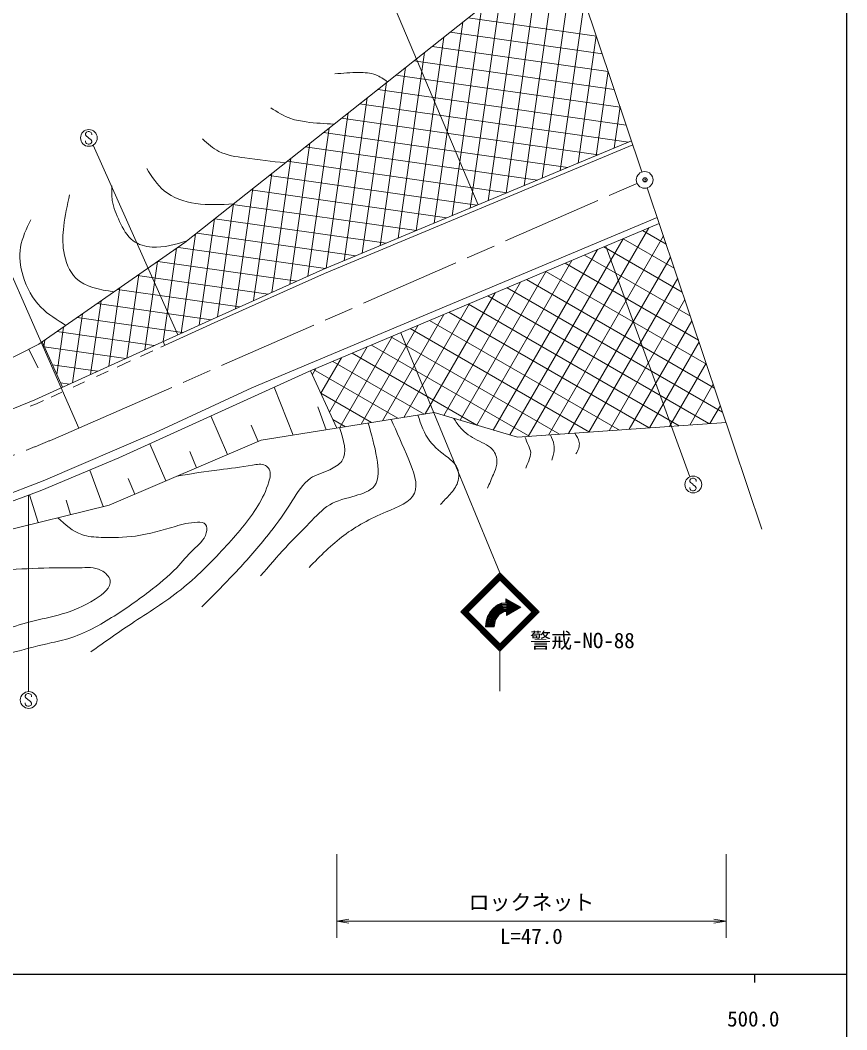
# Model space of a CAD drawing. Units: millimetres, scale not verified. Extents: x 40000 to 680000, y 20000 to 380000.
# Drawn here: x 480398 to 579000, y 198357 to 318784 of the extents above; entities that cross this region are included whole.
import ezdxf
from ezdxf.enums import TextEntityAlignment as Align

# ---------------------------------------------------------------- set-up
doc = ezdxf.new("R2010")
doc.units = ezdxf.units.MM
doc.header["$LTSCALE"] = 1000
doc.header["$PDMODE"] = 32
doc.header["$PDSIZE"] = 500
doc.linetypes.add('CHAIN', pattern=[18.5, 12, -1.5, 3.5, -1.5])
for name, color, linetype, lineweight in [('M-BGD', 7, 'Continuous', 13), ('M-BMK', 2, 'CHAIN', 13), ('M-BMK-SRVR', 3, 'Continuous', 13), ('M-STR-HTXT', 7, 'Continuous', 13), ('M-STR-STR3', 7, 'Continuous', 13), ('M-STR-STRC', 7, 'Continuous', 13), ('M-TTL-BAND', 7, 'Continuous', 25)]:
    doc.layers.add(name, color=color, linetype=linetype, lineweight=lineweight)
doc.layers.add('M-OTRS', color=6, linetype='Continuous')
doc.styles.add('ＭＳ ゴシック', font='')
doc.styles.get('ＭＳ ゴシック').set_extended_font_data('MS Gothic')

# ---------------------------------------------------------------- blocks, each defined once
blk = doc.blocks.new('open_arrow')
at = {"color": 0, "linetype": 'Continuous', "lineweight": -2}
blk.add_lwpolyline([(7.5, 1.25), (0, 0), (7.5, -1.25)], dxfattribs=at)

msp = doc.modelspace()

# ---------------------------------------------------------------- linework, layer by layer
at = {"layer": 'M-BGD'}
for p, q in [((500035, 292275), (545335, 328184)), ((544582, 327587), (540504, 299040)), ((542303, 325781), (538356, 298146)), ((546283, 325357), (542652, 299935)), ((540025, 323975), (536208, 297252)), ((537747, 322169), (534060, 296357)), ((535469, 320363), (531912, 295463)), ((547701, 321135), (544800, 300829)), ((533190, 318557), (529764, 294569)), ((533842, 319073), (549126, 316890)), ((530912, 316751), (527616, 293674)), ((531682, 317362), (549838, 314768)), ((549118, 316914), (546948, 301723)), ((529523, 315650), (550551, 312646)), ((528634, 314945), (525468, 292780)), ((526356, 313139), (523320, 291886)), ((527363, 313938), (551263, 310524)), ((525203, 312226), (551975, 308402)), ((550535, 312692), (549096, 302618)), ((524077, 311333), (521172, 290992)), ((521799, 309527), (519024, 290097)), ((523044, 310514), (552688, 306280)), ((520884, 308802), (552950, 304222)), ((551953, 308470), (551244, 303512)), ((519521, 307721), (516876, 289203)), ((518725, 307091), (549337, 302718)), ((517243, 305916), (514719, 288247)), ((516565, 305379), (545724, 301214)), ((514964, 304110), (512560, 287276)), ((514406, 303667), (542111, 299710)), ((516479, 289038), (553326, 304379)), ((516678, 288579), (553486, 303903)), ((512686, 302304), (510401, 286306)), ((512246, 301955), (538498, 298205)), ((510408, 300498), (508242, 285336)), ((510087, 300243), (534885, 296701)), ((508129, 298692), (506083, 284366)), ((507927, 298531), (531272, 295197)), ((505851, 296886), (503924, 283396)), ((505768, 296820), (527659, 293693)), ((503573, 295080), (501765, 282425)), ((503608, 295108), (524046, 292188)), ((508041, 274917), (556391, 295249)), ((514906, 276916), (556630, 294538)), ((541004, 269130), (555365, 294004)), ((501295, 293274), (499603, 281434)), ((501449, 293396), (520433, 290684)), ((538797, 269307), (552311, 292714)), ((543413, 269301), (557127, 293056)), ((552336, 292724), (558417, 289214)), ((554646, 293700), (557455, 292078)), ((482636, 280140), (500035, 292275)), ((499032, 291576), (497443, 280451)), ((499289, 291684), (516801, 289183)), ((550026, 291749), (559379, 286349)), ((536826, 269893), (549257, 291424)), ((545821, 269472), (557976, 290527)), ((547716, 290773), (560340, 283485)), ((496788, 290011), (495282, 279468)), ((496800, 290019), (513390, 287650)), ((503323, 283125), (516479, 289038)), ((534855, 270479), (546203, 290134)), ((545406, 289797), (561302, 280620)), ((494544, 288446), (493121, 278486)), ((494396, 288342), (509979, 286117)), ((503529, 282670), (516678, 288579)), ((532884, 271064), (543149, 288844)), ((540785, 287846), (563225, 274891)), ((543096, 288822), (562264, 277755)), ((548229, 269643), (558825, 287997)), ((492300, 286881), (490961, 277503)), ((491992, 286666), (506568, 284584)), ((530912, 271650), (540095, 287554)), ((538475, 286870), (564187, 272026)), ((528701, 271820), (537040, 286264)), ((536165, 285895), (562552, 270661)), ((550637, 269814), (559674, 285468)), ((490056, 285316), (488800, 276520)), ((489588, 284989), (503158, 283050)), ((526156, 271412), (533986, 284975)), ((533855, 284919), (558990, 270408)), ((482145, 273494), (503323, 283125)), ((487813, 283751), (486639, 275538)), ((487183, 283312), (499778, 281513)), ((523612, 271004), (530932, 283685)), ((531545, 283943), (555429, 270155)), ((485569, 282186), (484763, 276542)), ((497169, 279777), (503529, 282670)), ((521067, 270597), (527878, 282395)), ((526925, 281992), (548305, 269649)), ((529235, 282968), (551867, 269902)), ((553045, 269985), (560524, 282939)), ((483325, 280621), (483213, 279838)), ((484779, 281635), (496397, 279975)), ((518522, 270189), (524824, 281105)), ((524614, 281016), (544743, 269396)), ((467851, 272635), (482636, 280140)), ((482536, 277313), (481415, 279521)), ((483008, 280400), (485463, 275003)), ((483267, 279831), (493017, 278438)), ((497443, 280451), (497650, 279996)), ((517284, 272045), (521770, 279815)), ((522304, 280041), (541181, 269142)), ((555453, 270156), (561373, 280409)), ((494758, 278681), (496218, 279345)), ((516267, 274283), (518716, 278525)), ((519994, 279065), (534880, 270471)), ((484250, 277670), (489636, 276901)), ((491970, 277413), (493557, 278134)), ((515250, 276522), (515662, 277236)), ((515374, 277114), (525447, 271298)), ((517684, 278089), (528578, 271800)), ((557861, 270327), (562222, 277880)), ((489484, 276282), (490890, 276922)), ((492175, 266586), (514906, 276916)), ((518155, 270130), (515044, 276975)), ((485232, 275509), (486256, 275363)), ((486726, 275028), (488088, 275647)), ((496464, 269582), (508041, 274917)), ((510690, 275000), (512947, 269295)), ((560270, 270498), (563071, 275351)), ((472324, 269512), (482145, 273494)), ((482343, 273034), (483171, 273411)), ((484096, 273832), (485353, 274404)), ((516264, 274290), (522316, 270797)), ((481605, 272735), (482343, 273034)), ((515902, 272667), (516897, 269928)), ((562678, 270670), (563920, 272821)), ((503152, 271575), (505119, 266965)), ((509157, 268688), (529766, 271991)), ((517687, 271160), (519185, 270295)), ((529766, 271991), (539705, 269038)), ((507962, 270494), (508798, 268535)), ((539705, 269038), (564597, 270806)), ((483126, 263820), (496464, 269582)), ((490993, 260939), (509157, 268688)), ((495867, 268264), (497760, 263826)), ((482978, 262719), (492175, 266586)), ((500617, 267323), (501439, 265396)), ((488712, 265130), (490293, 260767)), ((474003, 260352), (483126, 263820)), ((493285, 264123), (494081, 262257)), ((471902, 258631), (482978, 262719)), ((481520, 262181), (482523, 258861)), ((485883, 261550), (486408, 259814)), ((450093, 250904), (490993, 260939))]:
    msp.add_line(p, q, dxfattribs=at)
for points, knots in [([(517941, 312380), (518878, 312468), (519816, 312556), (520776, 312554), (521468, 312552), (522172, 312504), (522802, 312265), (523306, 312073), (523762, 311759), (524219, 311446)], [0, 0, 0, 0, 1, 1, 1, 2, 2, 2, 3, 3, 3, 3]), ([(510303, 308330), (511068, 307841), (511834, 307353), (512675, 307057), (513267, 306848), (513897, 306735), (514527, 306652), (515632, 306505), (516738, 306448), (517843, 306392)], [0, 0, 0, 0, 1, 1, 1, 2, 2, 2, 3, 3, 3, 3]), ([(502144, 304626), (502766, 304058), (503389, 303490), (504111, 303122), (505032, 302652), (506114, 302508), (507178, 302369), (508815, 302157), (510407, 301958), (512000, 301760)], [0, 0, 0, 0, 1, 1, 1, 2, 2, 2, 3, 3, 3, 3]), ([(495489, 301096), (496103, 300118), (496716, 299140), (497573, 298434), (498599, 297588), (499973, 297133), (501334, 296930), (502848, 296704), (504344, 296791), (505841, 296878)], [0, 0, 0, 0, 1, 1, 1, 2, 2, 2, 3, 3, 3, 3]), ([(491323, 299013), (491310, 298428), (491297, 297842), (491381, 297277), (491509, 296419), (491860, 295607), (492249, 294789), (492666, 293911), (493126, 293026), (493869, 292474), (494495, 292010), (495321, 291781), (496126, 291722), (497557, 291617), (498922, 292046), (500286, 292474)], [0, 0, 0, 0, 1, 1, 1, 2, 2, 2, 3, 3, 3, 4, 4, 4, 5, 5, 5, 5]), ([(486289, 297971), (486017, 296721), (485745, 295471), (485595, 294210), (485476, 293218), (485433, 292220), (485595, 291201), (485783, 290017), (486248, 288805), (487041, 288019), (488138, 286932), (489861, 286657), (491585, 286382)], [0, 0, 0, 0, 1, 1, 1, 2, 2, 2, 3, 3, 3, 4, 4, 4, 4]), ([(481660, 294962), (481147, 293905), (480633, 292847), (480445, 291722), (480254, 290589), (480393, 289388), (480734, 288250), (481153, 286853), (481878, 285553), (482875, 284547), (483733, 283681), (484793, 283033), (485854, 282384)], [0, 0, 0, 0, 1, 1, 1, 2, 2, 2, 3, 3, 3, 4, 4, 4, 4]), ([(514848, 253507), (516201, 254870), (517554, 256232), (519015, 257330), (520500, 258447), (522097, 259292), (524041, 260123), (525414, 260710), (526960, 261290), (527434, 262356), (527907, 263421), (527312, 264969), (526747, 266351), (526014, 268144), (525331, 269657), (524648, 271170)], [0, 0, 0, 0, 1, 1, 1, 2, 2, 2, 3, 3, 3, 4, 4, 4, 5, 5, 5, 5]), ([(530528, 261029), (530916, 261431), (531303, 261834), (531677, 262259), (532045, 262679), (532400, 263120), (532579, 263654), (532774, 264234), (532760, 264923), (532497, 265458), (532268, 265923), (531852, 266271), (531430, 266607), (530642, 267235), (529838, 267820), (529257, 268576), (528580, 269456), (528206, 270568), (527833, 271681)], [0, 0, 0, 0, 1, 1, 1, 2, 2, 2, 3, 3, 3, 4, 4, 4, 5, 5, 5, 6, 6, 6, 6]), ([(536147, 262957), (536375, 263503), (536603, 264050), (536845, 264597), (537020, 264995), (537203, 265394), (537255, 265828), (537319, 266363), (537184, 266952), (536886, 267386), (536445, 268027), (535648, 268329), (534917, 268699), (534164, 269079), (533480, 269532), (532948, 270134), (532636, 270486), (532377, 270889), (532117, 271292)], [0, 0, 0, 0, 1, 1, 1, 2, 2, 2, 3, 3, 3, 4, 4, 4, 5, 5, 5, 6, 6, 6, 6]), ([(502064, 248806), (503541, 250291), (505019, 251776), (506452, 253317), (507770, 254734), (509049, 256199), (510226, 257706), (511153, 258895), (512016, 260110), (512850, 261439), (513485, 262449), (514104, 263526), (515024, 264146), (515691, 264595), (516517, 264805), (517321, 265171), (517885, 265428), (518439, 265762), (518757, 266196), (519475, 267181), (518981, 268682), (518486, 270183)], [0, 0, 0, 0, 1, 1, 1, 2, 2, 2, 3, 3, 3, 4, 4, 4, 5, 5, 5, 6, 6, 6, 7, 7, 7, 7]), ([(509077, 252497), (510060, 253652), (511042, 254806), (512071, 255901), (512993, 256882), (513951, 257815), (514901, 258814), (515662, 259613), (516418, 260455), (517321, 260987), (518214, 261514), (519252, 261739), (520356, 262054), (521244, 262307), (522175, 262618), (522653, 263243), (523263, 264040), (523139, 265346), (522940, 266525), (522679, 268074), (522289, 269402), (521899, 270730)], [0, 0, 0, 0, 1, 1, 1, 2, 2, 2, 3, 3, 3, 4, 4, 4, 5, 5, 5, 6, 6, 6, 7, 7, 7, 7]), ([(540717, 265360), (540832, 265651), (540948, 265941), (541066, 266243), (541191, 266563), (541319, 266895), (541298, 267219), (541280, 267500), (541151, 267774), (541031, 268044), (540872, 268401), (540729, 268751), (540586, 269100)], [0, 0, 0, 0, 1, 1, 1, 2, 2, 2, 3, 3, 3, 4, 4, 4, 4]), ([(543796, 266313), (543931, 266688), (544065, 267062), (544098, 267452), (544117, 267675), (544103, 267904), (544063, 268126), (543990, 268539), (543832, 268929), (543673, 269320)], [0, 0, 0, 0, 1, 1, 1, 2, 2, 2, 3, 3, 3, 3]), ([(546678, 267057), (546813, 267281), (546949, 267504), (547026, 267754), (547093, 267971), (547116, 268207), (547084, 268428), (547028, 268825), (546796, 269175), (546564, 269525)], [0, 0, 0, 0, 1, 1, 1, 2, 2, 2, 3, 3, 3, 3]), ([(488816, 243432), (490416, 244569), (492016, 245706), (493655, 246796), (495649, 248121), (497701, 249375), (499562, 250856), (501422, 252337), (503092, 254044), (504729, 255819), (506204, 257417), (507651, 259070), (508749, 260864), (509286, 261742), (509739, 262655), (510061, 263735), (510212, 264241), (510334, 264784), (510102, 265212), (510002, 265397), (509836, 265561), (509651, 265663), (509200, 265914), (508637, 265800), (508093, 265704), (506706, 265460), (505443, 265336), (504155, 265171), (502505, 264960), (500813, 264683), (499122, 264407)], [0, 0, 0, 0, 1, 1, 1, 2, 2, 2, 3, 3, 3, 4, 4, 4, 5, 5, 5, 6, 6, 6, 7, 7, 7, 8, 8, 8, 9, 9, 9, 10, 10, 10, 10]), ([(484881, 259440), (485775, 258617), (486668, 257793), (487749, 257419), (488464, 257171), (489260, 257119), (490046, 257091), (491436, 257040), (492790, 257062), (494147, 257255), (495766, 257485), (497387, 257957), (498905, 258403), (499733, 258646), (500531, 258882), (501530, 258895), (501910, 258901), (502319, 258874), (502515, 258649), (502713, 258422), (502693, 257991), (502597, 257624), (502359, 256717), (501657, 256201), (501038, 255614), (500332, 254945), (499733, 254183), (499069, 253481), (498066, 252420), (496915, 251498), (495747, 250610), (494210, 249442), (492644, 248334), (490989, 247329), (489250, 246272), (487413, 245328), (485452, 244827), (485032, 244719), (484606, 244632), (484181, 244540), (482693, 244216), (481224, 243828), (479751, 243432), (478575, 243116), (477397, 242796), (476265, 242366), (475403, 242039), (474568, 241648), (473722, 241258), (472966, 240910), (472202, 240562), (471548, 240069), (470936, 239607), (470422, 239018), (469908, 238428)], [0, 0, 0, 0, 1, 1, 1, 2, 2, 2, 3, 3, 3, 4, 4, 4, 5, 5, 5, 6, 6, 6, 7, 7, 7, 8, 8, 8, 9, 9, 9, 10, 10, 10, 11, 11, 11, 12, 12, 12, 13, 13, 13, 14, 14, 14, 15, 15, 15, 16, 16, 16, 17, 17, 17, 18, 18, 18, 18]), ([(470802, 255985), (471284, 255316), (471767, 254647), (472407, 254194), (473188, 253641), (474203, 253410), (475199, 253292), (476803, 253101), (478356, 253202), (479925, 253292), (481665, 253391), (483423, 253476), (485165, 253464), (485922, 253458), (486675, 253435), (487442, 253464), (488331, 253498), (489239, 253602), (490062, 253163), (490566, 252895), (491038, 252423), (491136, 251960), (491311, 251137), (490301, 250342), (489332, 249727), (486569, 247971), (484147, 247671), (481600, 247020), (479272, 246426), (476839, 245537), (474555, 244486), (472865, 243708), (471256, 242840), (469744, 241737), (468783, 241035), (467861, 240238), (467253, 239245), (466917, 238698), (466677, 238091), (466437, 237484)], [0, 0, 0, 0, 1, 1, 1, 2, 2, 2, 3, 3, 3, 4, 4, 4, 5, 5, 5, 6, 6, 6, 7, 7, 7, 8, 8, 8, 9, 9, 9, 10, 10, 10, 11, 11, 11, 12, 12, 12, 13, 13, 13, 13])]:
    msp.add_open_spline(points, degree=3, knots=knots, dxfattribs=at)
at = {"layer": 'M-BMK'}
msp.add_line((487480, 270149), (553971, 299328), dxfattribs=at)
msp.add_arc((407141, 453304), 200000, 286.41025, 293.68432, dxfattribs=at)
at = {"layer": 'M-BMK-SRVR'}
for p, q in [((544377, 331036), (554568, 300678)), ((555205, 298782), (568876, 258059))]:
    msp.add_line(p, q, dxfattribs=at)
msp.add_circle((554887, 299730), 1000, dxfattribs=at)
at = {"layer": 'M-OTRS'}
msp.add_point((554932, 299741), dxfattribs=at)
at = {"layer": 'M-STR-HTXT'}
msp.add_line((464591, 322074), (487394, 270112), dxfattribs=at)
at = {"layer": 'M-STR-STR3'}
for p, q in [((518156, 219310), (518156, 209310)), ((564597, 219311), (564598, 209311)), ((518156, 211310), (564598, 211311))]:
    msp.add_line(p, q, dxfattribs=at)
at = {"layer": 'M-STR-STRC'}
for p, q in [((535019, 296757), (524627, 321419)), ((488310, 305436), (488186, 305252)), ((488186, 305252), (488189, 305120)), ((488189, 305120), (488252, 304991)), ((488252, 304991), (488508, 304809)), ((488502, 305502), (488310, 305436)), ((488624, 305499), (488502, 305502)), ((488508, 304809), (488637, 304677)), ((488874, 305381), (488624, 305499)), ((488937, 305249), (488874, 305381)), ((488937, 305120), (488937, 305249)), ((488189, 304272), (488186, 304393)), ((488229, 304169), (488189, 304272)), ((488313, 304059), (488229, 304169)), ((488500, 303998), (488313, 304059)), ((488634, 303998), (488500, 303998)), ((488734, 304027), (488634, 303998)), ((488637, 304677), (488816, 304562)), ((488876, 304119), (488734, 304027)), ((488816, 304562), (488942, 304361)), ((488937, 304251), (488876, 304119)), ((488942, 304361), (488937, 304251)), ((499209, 281254), (489084, 303867)), ((550238, 291838), (560261, 264302)), ((525785, 281495), (537619, 252872)), ((560404, 264094), (560280, 263910)), ((560280, 263910), (560283, 263778)), ((560283, 263778), (560346, 263649)), ((560596, 264160), (560404, 264094)), ((560717, 264157), (560596, 264160)), ((560967, 264039), (560717, 264157)), ((561031, 263907), (560967, 264039)), ((561031, 263778), (561031, 263907)), ((560283, 262930), (560280, 263051)), ((560322, 262828), (560283, 262930)), ((560407, 262717), (560322, 262828)), ((560346, 263649), (560601, 263468)), ((560593, 262656), (560407, 262717)), ((560728, 262656), (560593, 262656)), ((560601, 263468), (560730, 263336)), ((560828, 262685), (560728, 262656)), ((560730, 263336), (560909, 263220)), ((560970, 262778), (560828, 262685)), ((560909, 263220), (561036, 263020)), ((561031, 262909), (560970, 262778)), ((561036, 263020), (561031, 262909)), ((481379, 262129), (481379, 238696)), ((537619, 252872), (532952, 248206)), ((537619, 252731), (533093, 248206)), ((537619, 252590), (533235, 248206)), ((537619, 252448), (533376, 248206)), ((537689, 252378), (533447, 248135)), ((537760, 252307), (533518, 248064)), ((537831, 252236), (533588, 247993)), ((541649, 247994), (537407, 252236)), ((541720, 248064), (537477, 252307)), ((541791, 248135), (537548, 252378)), ((542286, 248206), (537619, 252872)), ((542144, 248206), (537619, 252731)), ((542003, 248206), (537619, 252590)), ((541861, 248206), (537619, 252448)), ((538338, 249270), (538338, 249770)), ((538338, 249770), (539368, 248740)), ((538338, 249770), (540100, 248753)), ((538438, 247810), (538438, 249713)), ((538538, 247910), (538538, 249655)), ((538638, 248010), (538638, 249597)), ((538738, 247967), (538738, 249539)), ((538838, 248025), (538838, 249482)), ((538938, 248083), (538938, 249424)), ((539038, 248140), (539038, 249366)), ((539138, 248198), (539138, 249308)), ((537619, 243539), (532952, 248206)), ((537619, 243680), (533093, 248206)), ((537619, 243822), (533235, 248206)), ((537619, 243963), (533376, 248206)), ((537690, 244034), (533447, 248276)), ((537760, 244104), (533518, 248347)), ((537831, 244175), (533588, 248418)), ((536850, 248642), (536141, 247666)), ((536462, 248202), (536141, 247666)), ((536920, 248568), (536235, 247625)), ((536989, 248493), (536330, 247585)), ((537059, 248419), (536424, 247545)), ((536850, 248642), (536462, 248202)), ((537128, 248344), (536518, 247504)), ((537198, 248269), (536612, 247464)), ((537267, 248195), (536706, 247423)), ((537336, 248120), (536801, 247383)), ((537806, 249237), (536850, 248642)), ((537344, 249034), (536850, 248642)), ((537837, 249139), (536920, 248568)), ((537869, 249041), (536989, 248493)), ((537900, 248942), (537059, 248419)), ((537931, 248844), (537128, 248344)), ((537963, 248746), (537198, 248269)), ((537994, 248648), (537267, 248195)), ((538026, 248549), (537336, 248120)), ((537806, 249237), (537344, 249034)), ((538057, 248451), (537406, 248046)), ((541649, 248418), (537407, 244175)), ((538089, 248353), (537475, 247971)), ((541720, 248347), (537477, 244104)), ((537545, 247897), (538120, 248255)), ((541791, 248276), (537548, 244034)), ((541861, 248206), (537619, 243963)), ((542003, 248206), (537619, 243822)), ((542144, 248206), (537619, 243680)), ((542286, 248206), (537619, 243539)), ((538338, 249270), (537806, 249237)), ((538438, 249176), (537837, 249139)), ((538438, 249076), (537869, 249041)), ((538438, 248976), (537900, 248942)), ((538438, 248876), (537931, 248844)), ((538438, 248776), (537963, 248746)), ((538438, 248675), (537994, 248648)), ((538438, 248575), (538026, 248549)), ((538438, 248475), (538057, 248451)), ((538438, 248375), (538089, 248353)), ((538120, 248255), (538400, 248272)), ((538338, 249270), (538335, 249270)), ((538400, 247772), (540100, 248753)), ((538400, 247772), (539368, 248740)), ((538400, 248272), (538400, 247772)), ((539238, 248256), (539238, 249251)), ((539338, 248314), (539338, 249193)), ((539438, 248371), (539438, 249135)), ((539538, 248429), (539538, 249077)), ((539638, 248487), (539638, 249020)), ((539738, 248545), (539738, 248962)), ((539838, 248602), (539838, 248904)), ((539938, 248660), (539938, 248847)), ((540038, 248718), (540038, 248789)), ((536141, 247666), (535915, 246437)), ((535992, 247089), (535915, 246437)), ((536141, 247666), (535992, 247089)), ((536235, 247625), (536016, 246437)), ((536330, 247585), (536118, 246437)), ((536424, 247545), (536220, 246437)), ((536518, 247504), (536321, 246437)), ((536612, 247464), (536423, 246437)), ((536706, 247423), (536525, 246437)), ((536801, 247383), (536626, 246437)), ((536895, 247342), (536728, 246437)), ((536989, 247302), (536830, 246437)), ((537406, 248046), (536895, 247342)), ((536931, 246437), (537083, 247262)), ((537475, 247971), (536989, 247302)), ((537083, 247262), (537545, 247897)), ((536931, 246437), (535915, 246437)), ((537619, 243539), (537619, 238743)), ((481321, 238459), (481128, 238393)), ((481442, 238457), (481321, 238459)), ((481692, 238338), (481442, 238457)), ((481128, 238393), (481005, 238209)), ((481005, 238209), (481007, 238077)), ((481007, 237230), (481005, 237351)), ((481007, 238077), (481070, 237948)), ((481070, 237948), (481326, 237767)), ((481326, 237767), (481455, 237635)), ((481455, 237635), (481634, 237519)), ((481634, 237519), (481760, 237319)), ((481755, 238207), (481692, 238338)), ((481755, 238077), (481755, 238207)), ((481760, 237319), (481755, 237208)), ((481047, 237127), (481007, 237230)), ((481131, 237016), (481047, 237127)), ((481318, 236956), (481131, 237016)), ((481452, 236956), (481318, 236956)), ((481552, 236985), (481452, 236956)), ((481695, 237077), (481552, 236985)), ((481755, 237208), (481695, 237077))]:
    msp.add_line(p, q, dxfattribs=at)
for centre in [(488594, 304739), (560687, 263397), (481412, 237697)]:
    msp.add_circle(centre, 1000, dxfattribs=at)
at = {"layer": 'M-TTL-BAND'}
for p, q in [((579000, 20000), (579000, 370000)), ((40000, 205000), (579000, 205000)), ((568000, 205000), (568000, 204000))]:
    msp.add_line(p, q, dxfattribs=at)

# ---------------------------------------------------------------- block references
at = {"layer": 'M-STR-STR3', "xscale": 193, "yscale": 193}
msp.add_blockref('open_arrow', (518156, 211310), dxfattribs=at)
at = {"layer": 'M-STR-STR3', "xscale": 193, "yscale": 193, "rotation": 180}
msp.add_blockref('open_arrow', (564598, 211311), dxfattribs=at)

# ---------------------------------------------------------------- texts
at = {"layer": 'M-STR-STR3', "style": 'ＭＳ ゴシック'}
for s, p in [('ロックネット', (533877, 212107)), ('L=47.0', (537627, 208048))]:
    msp.add_text(s, height=1833, rotation=0.001, dxfattribs=at).set_placement(p, align=Align.BOTTOM_LEFT)
at = {"layer": 'M-STR-STRC', "style": 'ＭＳ ゴシック'}
msp.add_text('警戒-NO-88', height=1833, rotation=0.001, dxfattribs=at).set_placement((541218, 243334), align=Align.BOTTOM_LEFT)
at = {"layer": 'M-TTL-BAND', "style": 'ＭＳ ゴシック'}
msp.add_text('500.0', height=1833, dxfattribs=at).set_placement((567844, 198195), align=Align.BOTTOM_CENTER)

doc.saveas('drawing.dxf')
